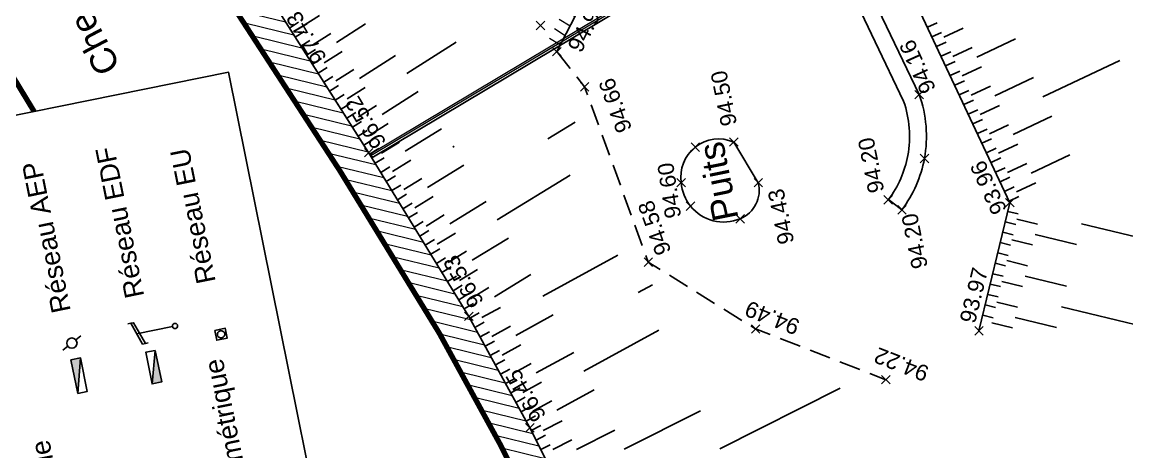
# Model space of a CAD drawing. Extents: x 947 to 1126, y 1788 to 2053.
# Drawn here: x 1018.93 to 1044.83, y 1917.65 to 1927.71 of the extents above; entities that cross this region are included whole.
import ezdxf
from ezdxf.enums import TextEntityAlignment as Align

# ---------------------------------------------------------------- set-up
doc = ezdxf.new("R2010")
doc.units = 0
doc.header["$LTSCALE"] = 2.5
doc.header["$PDMODE"] = 3
doc.header["$PDSIZE"] = 0.1
for name, pattern in [('CACH500', [0.3, 0.2, -0.1]), ('CONTINU', [0]), ('FANTOME', [63.5, 31.75, -6.35, 6.35, -6.35, 6.35, -6.35])]:
    doc.linetypes.add(name, pattern=pattern)
for name, color, linetype in [('00 Cadre', 7, 'Continuous'), ('F_Cadastre_application', 252, 'FANTOME'), ('PBO', 7, 'Continuous'), ('T_Bati', 7, 'Continuous'), ('T_Bordures_trottoir', 7, 'Continuous'), ('T_Murs', 7, 'Continuous'), ('T_RES_AEP_SYMBOLE', 4, 'Continuous'), ('T_RES_ELEC_SYMBOLE', 1, 'Continuous'), ('T_RES_EU_SYMBOLE', 6, 'Continuous'), ('T_Talus_barbules', 32, 'Continuous'), ('T_Talus_crête', 34, 'Continuous'), ('T_Talus_Pied', 34, 'CACH500'), ('T_Textes', 7, 'Continuous')]:
    doc.layers.add(name, color=color, linetype=linetype)
for name, color, linetype, lineweight in [('PBO-GC', 4, 'Continuous', 0), ('T_Murs_Hachures', 7, 'Continuous', 0), ('TOPOALT', 7, 'Continuous', 0), ('TOPOJIS', 7, 'Continuous', 0)]:
    doc.layers.add(name, color=color, linetype=linetype, lineweight=lineweight)
doc.styles.add('Arial', font='arial.ttf')

# ---------------------------------------------------------------- blocks, each defined once
blk = doc.blocks.new('PointTopo')
at = {"color": 0}
blk.add_point((0, 0), dxfattribs=at)
at = {"layer": 'TOPOALT', "style": 'Arial'}
blk.add_attdef('ALT', (0.125, -0.125), '', height=0.375, dxfattribs=at)
blk = doc.blocks.new('a001')
at = {"color": 0}
for points in [[(0.160355, 0.160355), (0.070711, 0.070711)], [(-0.070711, -0.070711), (-0.160355, -0.160355)]]:
    blk.add_lwpolyline(points, dxfattribs=at)
blk.add_circle((0, 0), 0.1, dxfattribs=at)
blk = doc.blocks.new('e004')
at = {"color": 0}
blk.add_line((0, 1.510991), (0, 0.1), dxfattribs=at)
for points in [[(-0.438601, 1.254946), (-0.438601, 1.36518), (0.438601, 1.656803), (0.438601, 1.767036)], [(-0.438601, 1.144712), (-0.438601, 1.254946), (0.438601, 1.546569), (0.438601, 1.656803)]]:
    blk.add_lwpolyline(points, dxfattribs=at)
blk.add_circle((0, 0), 0.1, dxfattribs=at)
blk = doc.blocks.new('GD100')
h = blk.add_hatch(color=256)
h.dxf.hatch_style = 1
h.paths.add_polyline_path([(1, 0.23), (0, 0), (1, 0)])
blk.add_lwpolyline([(0, 0), (0, 0.23), (1, 0.23), (1, 0)], close=True)
at = {"flags": 128}
blk.add_lwpolyline([(0, 0), (1, 0.23)], dxfattribs=at)
blk = doc.blocks.new('u003')
at = {"color": 0}
blk.add_lwpolyline([(0, 0.6), (0.6, 0.6), (0.6, 0), (0, 0), (0, 0.6)], dxfattribs=at)
blk.add_circle((0.3, 0.3), 0.21, dxfattribs=at)

msp = doc.modelspace()

# ---------------------------------------------------------------- hatches: boundary and pattern name
at = {"layer": 'T_Murs_Hachures'}
h = msp.add_hatch(dxfattribs=at)
h.set_pattern_fill('_U', color=256, scale=0.25, angle=-13.6566, style=0, pattern_type=0)
h.set_pattern_definition([(346.343421, (0, 0), (0.059025449, 0.242932082), [])])
edge = h.paths.add_edge_path()
edge.add_line((1031.955, 1915.994), (1030.836, 1918.212))
edge.add_line((1030.836, 1918.212), (1029.406, 1920.821))
edge.add_line((1029.406, 1920.821), (1027.058, 1924.655))
edge.add_line((1027.058, 1924.655), (1024.867, 1928.1))
edge.add_line((1024.867, 1928.1), (1023.934, 1929.485))
edge.add_line((1023.934, 1929.485), (1021.997, 1932.829))
edge.add_line((1021.997, 1932.829), (1019.867, 1936.325))
edge.add_line((1019.867, 1936.325), (1018.2, 1939.153))
edge.add_arc((1019.451, 1940.049), 1.539, 192.6004, 215.5961, ccw=False)
edge.add_line((1017.949, 1939.713), (1017.18, 1943.235))
edge.add_line((1017.18, 1943.235), (1016.474, 1946.316))
edge.add_line((1016.474, 1946.316), (1015.448, 1950.54))
edge.add_line((1015.448, 1950.54), (1014.789, 1950.399))
edge.add_line((1014.789, 1950.399), (1015.696, 1946.146))
edge.add_line((1015.696, 1946.146), (1017.172, 1939.54))
edge.add_arc((1019.451, 1940.049), 2.335, 192.6004, 214.6401)
edge.add_line((1017.53, 1938.722), (1023.067, 1929.33))
edge.add_line((1023.067, 1929.33), (1024.201, 1927.664))
edge.add_line((1024.201, 1927.664), (1026.382, 1924.233))
edge.add_line((1026.382, 1924.233), (1028.717, 1920.421))
edge.add_line((1028.717, 1920.421), (1030.131, 1917.841))
edge.add_line((1030.131, 1917.841), (1031.244, 1915.636))
edge.add_line((1031.244, 1915.636), (1031.955, 1915.994))
h = msp.add_hatch(dxfattribs=at)
h.set_pattern_fill('_U', color=256, scale=0.25, angle=-31.8927, style=0, pattern_type=0)
h.set_pattern_definition([(328.107333, (0, 0), (0.13208242, 0.212259827), [])])
edge = h.paths.add_edge_path()
edge.add_line((1034.254, 1938.44), (1035.126, 1934.694))
edge.add_arc((1034.03, 1934.439), 1.125, -30.2695, 13.1073, ccw=False)
edge.add_line((1035.002, 1933.872), (1033.529, 1931.002))
edge.add_line((1033.529, 1931.002), (1031.471, 1927.02))
edge.add_line((1031.471, 1927.02), (1031.204, 1927.158))
edge.add_line((1031.204, 1927.158), (1033.263, 1931.14))
edge.add_line((1033.263, 1931.14), (1034.739, 1934.017))
edge.add_arc((1034.03, 1934.439), 0.825, 329.2089, 373.1073)
edge.add_line((1034.834, 1934.626), (1033.961, 1938.372))
edge.add_line((1033.961, 1938.372), (1034.254, 1938.44))

# ---------------------------------------------------------------- linework, layer by layer
at = {"layer": 'F_Cadastre_application', "ltscale": 0.025, "flags": 128}
msp.add_lwpolyline([(1037.026, 1903.72, 0.125, 0.125, 0), (1031.244, 1915.636, 0.125, 0.125, 0), (1030.131, 1917.841, 0.125, 0.125, 0), (1028.717, 1920.421, 0.125, 0.125, 0), (1026.382, 1924.233, 0.125, 0.125, 0), (1023.067, 1929.33, 0.125, 0.125, 0), (1017.53, 1938.722, 0.125, 0.125, -0.060274), (1017.172, 1939.54, 0.125, 0.125, 0), (1015.696, 1946.146, 0.125, 0.125, 0), (1014.789, 1950.399, 0.125, 0.125, 0), (1014.581, 1951.282, 0.125, 0.125, 0), (1014.094, 1953.034, 0.125, 0.125, 0), (1012.905, 1958.118, 0.125, 0.125, 0), (1011.192, 1964.855, 0.125, 0.125, 0), (1010.302, 1968.743, 0.125, 0.125, 0), (1009.509, 1972.414, 0.125, 0.125, 0), (1007.092, 1982.092, 0.125, 0.125, 0), (1005.526, 1988.586, 0.125, 0.125, -0.078816), (1005.586, 1989.71, 0.125, 0.125, 0), (1006.247, 1992.799, 0.125, 0.125, 0), (1008.021, 2000.243, 0.125, 0.125, 0), (1010.029, 2008.795, 0.125, 0.125, 0), (1010.998, 2012.817, 0.125, 0.125, 0), (1012.021, 2017.071, 0.125, 0.125, 0), (1012.874, 2021.588, 0.125, 0.125, 0), (1013.332, 2024.125, 0.125, 0.125, 0), (1015.778, 2024.338, 0.125, 0.125, 0), (1019.977, 2024.915, 0.125, 0.125, 0), (1026.232, 2025.906, 0.125, 0.125, 0), (1035.496, 2027.208, 0.125, 0.125, 0), (1042.306, 2028.48, 0.125, 0.125, 0), (1045.251, 2023.101, 0.125, 0.125, 0), (1053.746, 2008.297, 0.125, 0.125, 0), (1061.956, 1998.959, 0.125, 0.125, 0), (1072.413, 1973.675, 0.125, 0.125, 0), (1071.321, 1956.278, 0.125, 0.125, 0), (1075.368, 1933.818, 0.125, 0.125, 0), (1081.199, 1920.589, 0.125, 0.125, 0), (1090.069, 1894.221, 0, 0, 0)], format="xyseb", dxfattribs=at)
at = {"layer": 'F_Cadastre_application', "ltscale": 0.025, "const_width": 0.125, "flags": 128}
msp.add_lwpolyline([(1036.136, 1893.359), (1025.323, 1915.555), (1013.063, 1935.76), (982.513, 1941.094)], dxfattribs=at)
at = {"layer": 'T_Bati', "flags": 128}
msp.add_lwpolyline([(1036.192, 1923.951), (1035.617, 1924.903, 0.274237), (1034.715, 1924.784, 0.269053), (1034.385, 1923.952, 0.151898), (1034.603, 1923.401, 0.333915), (1035.767, 1923.107, 0.368845)], format="xyb", close=True, dxfattribs=at)
at = {"layer": 'T_Bordures_trottoir', "flags": 128}
msp.add_lwpolyline([(1039.559, 1923.318, 0.115879), (1040.085, 1924.516, 0.133635), (1039.962, 1926.013), (1038.62, 1928.819, 0.149441), (1038.05, 1929.423, 0.147826), (1037.248, 1929.606), (1037.275, 1929.211, -0.147826), (1037.854, 1929.08, -0.148809), (1038.265, 1928.646), (1039.597, 1925.86, -0.131701), (1039.696, 1924.588, -0.115879), (1039.243, 1923.556)], format="xyb", close=True, dxfattribs=at)
at = {"layer": 'T_Murs', "flags": 128}
for points in [[(1031.955, 1915.994), (1030.836, 1918.212), (1029.406, 1920.821), (1027.058, 1924.655), (1024.867, 1928.1), (1023.934, 1929.485), (1021.997, 1932.829), (1019.867, 1936.325), (1018.2, 1939.153, -0.100676), (1017.949, 1939.713), (1017.18, 1943.235), (1016.474, 1946.316), (1015.448, 1950.54), (1014.789, 1950.399), (1015.696, 1946.146), (1017.172, 1939.54, 0.096464), (1017.53, 1938.722), (1023.067, 1929.33), (1024.201, 1927.664), (1026.382, 1924.233), (1028.717, 1920.421), (1030.131, 1917.841), (1031.244, 1915.636)], [(1034.254, 1938.44), (1035.126, 1934.694, -0.19156), (1035.002, 1933.872), (1033.529, 1931.002), (1031.471, 1927.02)]]:
    msp.add_lwpolyline(points, format="xyb", dxfattribs=at)
at = {"layer": 'T_Talus_barbules'}
for p, q in [((1025.481, 1927.601), (1025.903, 1927.87)), ((1025.203, 1927.573), (1025.414, 1927.707)), ((1025.337, 1927.362), (1025.548, 1927.496)), ((1026.305, 1927.237), (1026.987, 1927.67)), ((1040.156, 1927.59), (1040.382, 1927.696)), ((1040.262, 1927.364), (1040.488, 1927.47)), ((1040.542, 1927.357), (1040.994, 1927.57)), ((1025.471, 1927.151), (1025.682, 1927.285)), ((1025.749, 1927.18), (1026.171, 1927.448)), ((1027.954, 1926.508), (1029.106, 1927.241)), ((1040.369, 1927.137), (1040.595, 1927.244)), ((1041.313, 1926.891), (1042.218, 1927.317)), ((1025.605, 1926.94), (1025.816, 1927.074)), ((1026.017, 1926.758), (1026.439, 1927.026)), ((1040.475, 1926.911), (1040.701, 1927.018)), ((1040.755, 1926.905), (1041.207, 1927.118)), ((1025.739, 1926.729), (1025.95, 1926.863)), ((1026.842, 1926.393), (1027.685, 1926.93)), ((1040.582, 1926.685), (1040.808, 1926.791)), ((1042.857, 1925.96), (1044.667, 1926.812)), ((1025.873, 1926.518), (1026.084, 1926.652)), ((1026.007, 1926.307), (1026.218, 1926.441)), ((1026.286, 1926.336), (1026.707, 1926.604)), ((1040.688, 1926.459), (1040.914, 1926.565)), ((1040.968, 1926.452), (1041.42, 1926.665)), ((1026.142, 1926.096), (1026.353, 1926.23)), ((1026.554, 1925.914), (1026.976, 1926.182)), ((1040.795, 1926.233), (1041.021, 1926.339)), ((1041.181, 1926), (1041.633, 1926.213)), ((1041.739, 1925.987), (1042.644, 1926.413)), ((1026.276, 1925.885), (1026.487, 1926.019)), ((1027.378, 1925.549), (1028.222, 1926.086)), ((1040.901, 1926.006), (1041.127, 1926.113)), ((1026.41, 1925.674), (1026.621, 1925.808)), ((1026.822, 1925.492), (1027.244, 1925.76)), ((1041.008, 1925.78), (1041.234, 1925.887)), ((1041.114, 1925.554), (1041.34, 1925.661)), ((1041.394, 1925.547), (1041.846, 1925.76)), ((1026.544, 1925.463), (1026.755, 1925.597)), ((1041.221, 1925.328), (1041.447, 1925.434)), ((1042.165, 1925.082), (1043.07, 1925.508)), ((1026.678, 1925.252), (1026.889, 1925.386)), ((1026.812, 1925.041), (1027.023, 1925.175)), ((1027.09, 1925.07), (1027.512, 1925.338)), ((1027.916, 1924.691), (1028.768, 1925.213)), ((1031.257, 1924.979), (1031.899, 1925.372)), ((1041.327, 1925.102), (1041.553, 1925.208)), ((1041.607, 1925.095), (1042.059, 1925.308)), ((1026.947, 1924.83), (1027.158, 1924.965)), ((1027.359, 1924.643), (1027.785, 1924.904)), ((1041.434, 1924.876), (1041.66, 1924.982)), ((1027.08, 1924.619), (1027.293, 1924.75)), ((1029.029, 1924.787), (1029.062, 1924.807)), ((1041.54, 1924.649), (1041.766, 1924.756)), ((1041.819, 1924.643), (1042.272, 1924.856)), ((1027.211, 1924.406), (1027.424, 1924.536)), ((1027.62, 1924.217), (1028.046, 1924.478)), ((1028.438, 1923.838), (1029.291, 1924.36)), ((1041.647, 1924.423), (1041.873, 1924.53)), ((1042.032, 1924.19), (1042.485, 1924.403)), ((1042.591, 1924.177), (1043.496, 1924.603)), ((1027.341, 1924.193), (1027.554, 1924.323)), ((1027.472, 1923.979), (1027.685, 1924.11)), ((1030.074, 1923.081), (1031.78, 1924.126)), ((1041.753, 1924.197), (1041.979, 1924.303)), ((1027.602, 1923.766), (1027.816, 1923.897)), ((1027.881, 1923.79), (1028.307, 1924.051)), ((1041.86, 1923.971), (1042.086, 1924.077)), ((1041.966, 1923.745), (1042.192, 1923.851)), ((1042.245, 1923.738), (1042.698, 1923.951)), ((1027.733, 1923.553), (1027.946, 1923.684)), ((1028.142, 1923.364), (1028.568, 1923.625)), ((1042.073, 1923.518), (1042.299, 1923.625)), ((1027.863, 1923.34), (1028.077, 1923.47)), ((1028.96, 1922.985), (1029.813, 1923.508)), ((1027.994, 1923.127), (1028.207, 1923.257)), ((1028.403, 1922.937), (1028.829, 1923.199)), ((1042.039, 1923.278), (1042.282, 1923.219)), ((1042.253, 1923.098), (1042.739, 1922.98)), ((1028.125, 1922.913), (1028.338, 1923.044)), ((1028.255, 1922.7), (1028.468, 1922.831)), ((1041.981, 1923.035), (1042.224, 1922.976)), ((1043.77, 1922.988), (1045.713, 1922.517)), ((1028.386, 1922.487), (1028.599, 1922.618)), ((1028.664, 1922.511), (1029.091, 1922.772)), ((1029.482, 1922.133), (1030.335, 1922.655)), ((1041.863, 1922.549), (1042.106, 1922.49)), ((1041.922, 1922.792), (1042.165, 1922.733)), ((1042.135, 1922.612), (1042.621, 1922.494)), ((1042.68, 1922.737), (1043.652, 1922.502)), ((1028.516, 1922.274), (1028.729, 1922.404)), ((1028.925, 1922.085), (1029.352, 1922.346)), ((1041.804, 1922.306), (1042.047, 1922.247)), ((1028.647, 1922.061), (1028.86, 1922.191)), ((1031.143, 1921.293), (1032.897, 1922.254)), ((1041.745, 1922.063), (1041.988, 1922.004)), ((1042.018, 1922.126), (1042.504, 1922.008)), ((1028.777, 1921.847), (1028.991, 1921.978)), ((1029.186, 1921.658), (1029.613, 1921.919)), ((1030.005, 1921.28), (1030.857, 1921.802)), ((1041.686, 1921.82), (1041.929, 1921.761)), ((1028.908, 1921.634), (1029.121, 1921.765)), ((1029.039, 1921.421), (1029.252, 1921.552)), ((1033.378, 1921.377), (1033.709, 1921.559)), ((1041.627, 1921.577), (1041.87, 1921.518)), ((1041.9, 1921.64), (1042.386, 1921.522)), ((1042.445, 1921.765), (1043.417, 1921.53)), ((1029.169, 1921.208), (1029.382, 1921.338)), ((1029.448, 1921.232), (1029.874, 1921.493)), ((1041.569, 1921.334), (1041.812, 1921.275)), ((1029.3, 1920.995), (1029.513, 1921.125)), ((1029.708, 1920.791), (1030.146, 1921.031)), ((1041.51, 1921.091), (1041.753, 1921.032)), ((1041.782, 1921.154), (1042.268, 1921.036)), ((1043.299, 1921.044), (1045.243, 1920.573)), ((1029.428, 1920.78), (1029.648, 1920.901)), ((1030.507, 1920.374), (1031.383, 1920.854)), ((1041.451, 1920.848), (1041.694, 1920.79)), ((1042.209, 1920.793), (1043.181, 1920.558)), ((1029.548, 1920.561), (1029.768, 1920.681)), ((1029.948, 1920.352), (1030.386, 1920.593)), ((1032.104, 1919.539), (1033.858, 1920.5)), ((1041.363, 1920.484), (1041.363, 1920.484)), ((1041.664, 1920.668), (1042.15, 1920.55)), ((1029.669, 1920.342), (1029.888, 1920.462)), ((1029.789, 1920.123), (1030.008, 1920.243)), ((1029.909, 1919.903), (1030.128, 1920.024)), ((1030.188, 1919.914), (1030.627, 1920.154)), ((1030.987, 1919.497), (1031.864, 1919.977)), ((1030.029, 1919.684), (1030.248, 1919.804)), ((1030.429, 1919.476), (1030.867, 1919.716)), ((1030.149, 1919.465), (1030.368, 1919.585)), ((1030.269, 1919.246), (1030.489, 1919.366)), ((1030.669, 1919.037), (1031.107, 1919.277)), ((1030.39, 1919.027), (1030.609, 1919.147)), ((1030.51, 1918.807), (1030.729, 1918.927)), ((1031.468, 1918.62), (1032.345, 1919.1)), ((1035.286, 1917.718), (1038.11, 1919.142)), ((1030.63, 1918.588), (1030.849, 1918.708)), ((1030.909, 1918.599), (1031.348, 1918.839)), ((1030.75, 1918.369), (1030.969, 1918.489)), ((1033.05, 1917.709), (1034.835, 1918.61)), ((1030.868, 1918.148), (1031.091, 1918.261)), ((1031.148, 1918.149), (1031.594, 1918.375)), ((1031.932, 1917.705), (1032.825, 1918.156)), ((1030.981, 1917.925), (1031.204, 1918.038)), ((1031.373, 1917.703), (1031.819, 1917.928)), ((1031.093, 1917.702), (1031.316, 1917.815))]:
    msp.add_line(p, q, dxfattribs=at)
at = {"layer": 'T_Talus_crête', "flags": 128}
msp.add_lwpolyline([(1041.363, 1920.484), (1042.089, 1923.483), (1039.241, 1929.531), (1037.856, 1930.668), (1036.824, 1933.368)], dxfattribs=at)
at = {"layer": 'T_Talus_Pied', "flags": 128}
msp.add_lwpolyline([(1031.471, 1927.02), (1032.12, 1926.198), (1033.613, 1922.089), (1036.129, 1920.526), (1039.182, 1919.338)], dxfattribs=at)

# ---------------------------------------------------------------- block references
at = {"layer": 'TOPOJIS'}
ref = msp.add_blockref('PointTopo', (1031.086, 1927.634), dxfattribs=at)
ref.add_attrib('ALT', '95.66', (1031.33, 1927.845), dxfattribs={"layer": 'TOPOALT', "height": 0.375, "rotation": 65.502, "style": 'Arial'})
ref = msp.add_blockref('PointTopo', (1031.471, 1927.02), dxfattribs=dict(at, rotation=62.66629790320729))
ref.add_attrib('ALT', '94.98', (1032.036, 1926.968), dxfattribs={"layer": 'TOPOALT', "height": 0.375, "rotation": 62.6663, "style": 'Arial'})
ref = msp.add_blockref('PointTopo', (1024.867, 1928.1), dxfattribs=dict(at, rotation=303.9730093202867))
ref.add_attrib('ALT', '97.43', (1026.088, 1926.873), dxfattribs={"layer": 'TOPOALT', "height": 0.375, "rotation": 120.2908, "style": 'Arial'})
ref = msp.add_blockref('PointTopo', (1039.962, 1926.013), dxfattribs=at)
ref.add_attrib('ALT', '94.16', (1040.363, 1926.145), dxfattribs={"layer": 'TOPOALT', "height": 0.375, "rotation": 114.351, "style": 'Arial'})
ref = msp.add_blockref('PointTopo', (1035.617, 1924.903), dxfattribs=dict(at, rotation=336.8917420841017))
ref.add_attrib('ALT', '94.50', (1035.694, 1925.32), dxfattribs={"layer": 'TOPOALT', "height": 0.375, "rotation": 101.3966, "style": 'Arial'})
ref = msp.add_blockref('PointTopo', (1032.12, 1926.198), dxfattribs=dict(at, rotation=289.9634263819806))
ref.add_attrib('ALT', '94.66', (1033.237, 1925.206), dxfattribs={"layer": 'TOPOALT', "height": 0.375, "rotation": 109.9634, "style": 'Arial'})
ref = msp.add_blockref('PointTopo', (1027.058, 1924.655), dxfattribs=dict(at, rotation=302.452820375793))
ref.add_attrib('ALT', '96.52', (1027.485, 1924.894), dxfattribs={"layer": 'TOPOALT', "height": 0.375, "rotation": 121.0171, "style": 'Arial'})
for p, rotation in [((1034.715, 1924.784), 38.23319815844744), ((1040.085, 1924.516), 79.47633032342382), ((1034.603, 1923.401), 308.9074082581615), ((1035.767, 1923.107), 22.76833714401614)]:
    msp.add_blockref('PointTopo', p, dxfattribs=dict(at, rotation=rotation))
ref = msp.add_blockref('PointTopo', (1039.237, 1923.548), dxfattribs=dict(at, rotation=53.03642912644185))
ref.add_attrib('ALT', '94.20', (1039.146, 1923.753), dxfattribs={"layer": 'TOPOALT', "height": 0.375, "rotation": 101.3966, "style": 'Arial'})
ref = msp.add_blockref('PointTopo', (1034.385, 1923.952), dxfattribs=dict(at, rotation=278.4695716861139))
ref.add_attrib('ALT', '94.60', (1034.385, 1923.146), dxfattribs={"layer": 'TOPOALT', "height": 0.375, "rotation": 98.4696, "style": 'Arial'})
ref = msp.add_blockref('PointTopo', (1042.089, 1923.483), dxfattribs=dict(at, rotation=295.213094331497))
ref.add_attrib('ALT', '93.96', (1042.029, 1923.317), dxfattribs={"layer": 'TOPOALT', "height": 0.375, "rotation": 114.7381, "style": 'Arial'})
ref = msp.add_blockref('PointTopo', (1036.192, 1923.951), dxfattribs=dict(at, rotation=301.1034412598333))
ref.add_attrib('ALT', '94.43', (1037.035, 1922.551), dxfattribs={"layer": 'TOPOALT', "height": 0.375, "rotation": 101.3966, "style": 'Arial'})
ref = msp.add_blockref('PointTopo', (1033.613, 1922.089), dxfattribs=dict(at, rotation=289.9634263819806))
ref.add_attrib('ALT', '94.58', (1034.156, 1922.339), dxfattribs={"layer": 'TOPOALT', "height": 0.375, "rotation": 109.9634, "style": 'Arial'})
ref = msp.add_blockref('PointTopo', (1039.559, 1923.318), dxfattribs=dict(at, rotation=53.03670967349587))
ref.add_attrib('ALT', '94.20', (1040.168, 1921.977), dxfattribs={"layer": 'TOPOALT', "height": 0.375, "rotation": 101.3966, "style": 'Arial'})
ref = msp.add_blockref('PointTopo', (1029.406, 1920.821), dxfattribs=dict(at, rotation=301.4837558890275))
ref.add_attrib('ALT', '96.53', (1029.77, 1921.164), dxfattribs={"layer": 'TOPOALT', "height": 0.375, "rotation": 120.2908, "style": 'Arial'})
ref = msp.add_blockref('PointTopo', (1041.363, 1920.484), dxfattribs=dict(at, rotation=76.38183010603423))
ref.add_attrib('ALT', '93.97', (1041.27, 1920.635), dxfattribs={"layer": 'TOPOALT', "height": 0.375, "rotation": 76.3818, "style": 'Arial'})
ref = msp.add_blockref('PointTopo', (1036.129, 1920.526), dxfattribs=dict(at, rotation=338.745419858923))
ref.add_attrib('ALT', '94.49', (1037.198, 1920.722), dxfattribs={"layer": 'TOPOALT', "height": 0.375, "rotation": 158.7454, "style": 'Arial'})
ref = msp.add_blockref('PointTopo', (1039.182, 1919.338), dxfattribs=dict(at, rotation=338.745419858923))
ref.add_attrib('ALT', '94.22', (1040.227, 1919.63), dxfattribs={"layer": 'TOPOALT', "height": 0.375, "rotation": 158.7454, "style": 'Arial'})
ref = msp.add_blockref('PointTopo', (1030.836, 1918.212), dxfattribs=dict(at, rotation=298.7256016026769))
ref.add_attrib('ALT', '96.45', (1031.231, 1918.491), dxfattribs={"layer": 'TOPOALT', "height": 0.375, "rotation": 120.2908, "style": 'Arial'})

# ---------------------------------------------------------------- texts
at = {"layer": 'T_Textes', "style": 'Arial'}
msp.add_text('Chemin de Lacoste au Moulin de Rouaud', height=0.6, rotation=117.6014, dxfattribs=at).set_placement((1017.84, 1933.587), align=Align.BOTTOM_CENTER)
msp.add_text('Puits', height=0.6, rotation=101.3966, dxfattribs=at).set_placement((1035.24, 1923.974), align=Align.MIDDLE)

# ---------------------------------------------------------------- next in the draw order: wipeouts: each hides what was drawn before it
msp.add_wipeout([(1016.725, 1907.427), (1027.203, 1909.539), (1023.776, 1926.538), (1013.298, 1924.426)])

# ---------------------------------------------------------------- next in the draw order: linework, layer by layer
at = {"layer": '00 Cadre', "ltscale": 10}
msp.add_lwpolyline([(1018.622, 1907.81), (1015.195, 1924.809), (1023.776, 1926.538), (1027.203, 1909.539)], close=True, dxfattribs=at)
at = {"layer": 'PBO', "flags": 128}
msp.add_lwpolyline([(1031.706, 1941.579), (1031.626, 1940.382), (1033.828, 1940.233), (1036.227, 1929.964), (1027.132, 1924.535), (1024.867, 1928.1), (1023.934, 1929.485), (1021.997, 1932.829), (1019.867, 1936.325), (1018.852, 1938.048), (1021.332, 1938.845)], dxfattribs=at)
at = {"layer": 'PBO-GC', "color": 7, "true_color": 0xfeffff, "flags": 128}
msp.add_lwpolyline([(1027.132, 1924.535), (1036.227, 1929.964), (1033.828, 1940.233), (1031.626, 1940.382), (1031.706, 1941.579), (1030.343, 1943.858)], dxfattribs=at)
at = {"layer": 'PBO-GC', "flags": 128}
msp.add_lwpolyline([(1027.149, 1924.603), (1027.123, 1924.646), (1036.113, 1930.012), (1033.748, 1940.139), (1031.569, 1940.285), (1031.572, 1940.335), (1033.788, 1940.186), (1036.17, 1929.988), (1027.149, 1924.603)], dxfattribs=at)

# ---------------------------------------------------------------- next in the draw order: block references
at = {"layer": 'T_RES_AEP_SYMBOLE', "xscale": 1.200000028052662, "yscale": 1.200000028052662, "zscale": 1.200000028052662, "rotation": 173.3965643591518}
msp.add_blockref('a001', (1020.102, 1920.195), dxfattribs=at)
at = {"layer": 'T_RES_AEP_SYMBOLE', "xscale": 0.8, "yscale": -1, "rotation": 101.3965643591513}
msp.add_blockref('GD100', (1020.238, 1919.016), dxfattribs=at)
at = {"layer": 'T_RES_ELEC_SYMBOLE', "xscale": 0.6075000142016603, "yscale": 0.6075000142016603, "zscale": 0.6480000151484375, "rotation": 101.3965643591513}
msp.add_blockref('e004', (1022.52, 1920.596), dxfattribs=at)
at = {"layer": 'T_RES_ELEC_SYMBOLE', "xscale": 0.755576526243216, "yscale": -0.9999999999999999, "rotation": 281.3965643591512}
msp.add_blockref('GD100', (1022.058, 1920.025), dxfattribs=at)
at = {"layer": 'T_RES_EU_SYMBOLE', "linetype": 'CONTINU', "xscale": 0.3924077316930756, "yscale": -0.4179089602177034, "zscale": 0.5, "rotation": 281.5479335442714}
msp.add_blockref('u003', (1023.697, 1920.541), dxfattribs=at)

# ---------------------------------------------------------------- next in the draw order: texts
at = {"layer": 'F_Cadastre_application', "color": 7, "style": 'Arial'}
msp.add_text('Application cadastrale', height=0.45, rotation=101.3966, dxfattribs=at).set_placement((1020.782, 1911.927))
at = {"layer": 'T_Textes', "color": 7, "linetype": 'ByBlock', "style": 'Arial'}
for s, p in [('Réseau EDF', (1021.8, 1921.297)), ('Réseau EU ', (1023.476, 1921.636)), ('Réseau AEP', (1020.079, 1920.95))]:
    msp.add_text(s, height=0.45, rotation=101.3966, dxfattribs=at).set_placement(p)
at = {"layer": 'TOPOJIS', "color": 7, "linetype": 'CONTINU', "style": 'Arial'}
msp.add_text('Station polygonométrique ', height=0.45, rotation=101.3966, dxfattribs=at).set_placement((1025.042, 1912.872))

doc.saveas('drawing.dxf')
